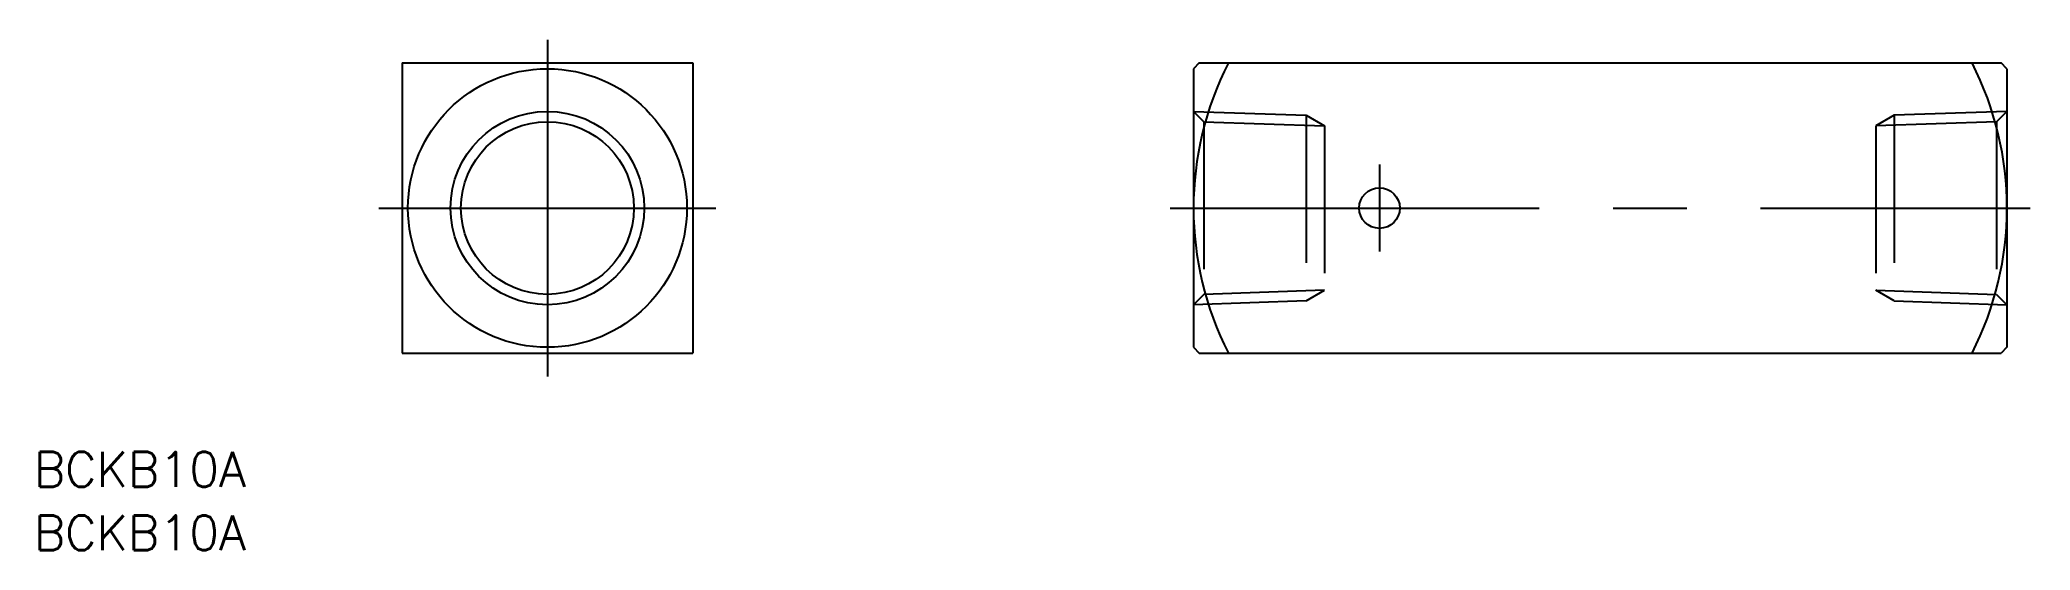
# Model space of a CAD drawing. Extents: x -44 to 128, y -29 to 15.
import ezdxf

# ---------------------------------------------------------------- set-up
doc = ezdxf.new("R2010")
doc.units = 0
doc.linetypes.add('CENTER', pattern=[50.8, 31.75, -6.35, 6.35, -6.35])
doc.linetypes.add('DASHED', pattern=[19.05, 12.7, -6.35])
doc.layers.get('0').update_dxf_attribs({"linetype": 'CONTINUOUS'})
doc.layers.add('CENTER', color=1, linetype='CENTER')
doc.styles.get("Standard").update_dxf_attribs({"font": 'txt.shx', "height": 3, "bigfont": 'bigfont.shx'})

msp = doc.modelspace()

# ---------------------------------------------------------------- linework, layer by layer
at = {"color": 7, "linetype": 'CONTINUOUS'}
for p, q in [((-12.5, 12.5), (-12.5, -12.5)), ((-12.5, 12.5), (12.5, 12.5)), ((12.5, 12.5), (12.5, -12.5)), ((56.1, 12.5), (55.6, 12)), ((55.6, 12), (55.6, -12)), ((56.1, 12.5), (125.1, 12.5)), ((125.6, 12), (125.1, 12.5)), ((125.6, 12), (125.6, -12)), ((-12.5, -12.5), (12.5, -12.5)), ((55.6, -12), (56.1, -12.5)), ((56.1, -12.5), (125.1, -12.5)), ((125.6, -12), (125.1, -12.5))]:
    msp.add_line(p, q, dxfattribs=at)
at = {"color": 3, "linetype": 'DASHED'}
for p, q in [((55.6, 8.33), (65.3, 7.99)), ((55.6, 8.33), (56.49, 7.44)), ((56.49, 7.44), (66.88, 7.08)), ((56.49, 7.44), (56.49, -7.44)), ((65.3, 7.99), (66.88, 7.08)), ((65.3, 7.99), (65.3, -7.99)), ((66.88, 7.08), (66.88, -7.08)), ((115.9, 7.99), (114.32, 7.08)), ((124.71, 7.44), (114.32, 7.08)), ((114.32, 7.08), (114.32, -7.08)), ((125.6, 8.33), (115.9, 7.99)), ((115.9, 7.99), (115.9, -7.99)), ((125.6, 8.33), (124.71, 7.44)), ((124.71, 7.44), (124.71, -7.44)), ((56.49, -7.44), (55.6, -8.33)), ((65.3, -7.99), (55.6, -8.33)), ((66.88, -7.08), (56.49, -7.44)), ((65.3, -7.99), (66.88, -7.08)), ((114.32, -7.08), (124.71, -7.44)), ((115.9, -7.99), (114.32, -7.08)), ((115.9, -7.99), (125.6, -8.33)), ((124.71, -7.44), (125.6, -8.33))]:
    msp.add_line(p, q, dxfattribs=at)
at = {"color": 7, "linetype": 'CONTINUOUS'}
for centre, radius in [((0, 0), 12), ((0, 0), 7.44), ((71.6, 0), 1.75)]:
    msp.add_circle(centre, radius, dxfattribs=at)
at = {"color": 3, "linetype": 'CONTINUOUS'}
msp.add_circle((0, 0), 8.33, dxfattribs=at)
at = {"color": 7, "linetype": 'CONTINUOUS'}
for centre, start, end in [((83.14, 0), 153.0085, 206.9915), ((98.06, 0), 333.0085, 26.9915)]:
    msp.add_arc(centre, 27.54, start, end, dxfattribs=at)
at = {"layer": 'CENTER', "color": 1, "linetype": 'CENTER'}
for p, q in [((0, 14.5), (0, -14.5)), ((71.6, 3.75), (71.6, -3.75)), ((-14.5, 0), (14.5, 0)), ((53.6, 0), (127.6, 0))]:
    msp.add_line(p, q, dxfattribs=at)

# ---------------------------------------------------------------- texts
at = {"color": 7, "linetype": 'CONTINUOUS'}
for p in [(-44.2, -24.01), (-44.2, -29.48)]:
    msp.add_text('BCKB10A', height=3, dxfattribs=at).set_placement(p)

doc.saveas('drawing.dxf')
